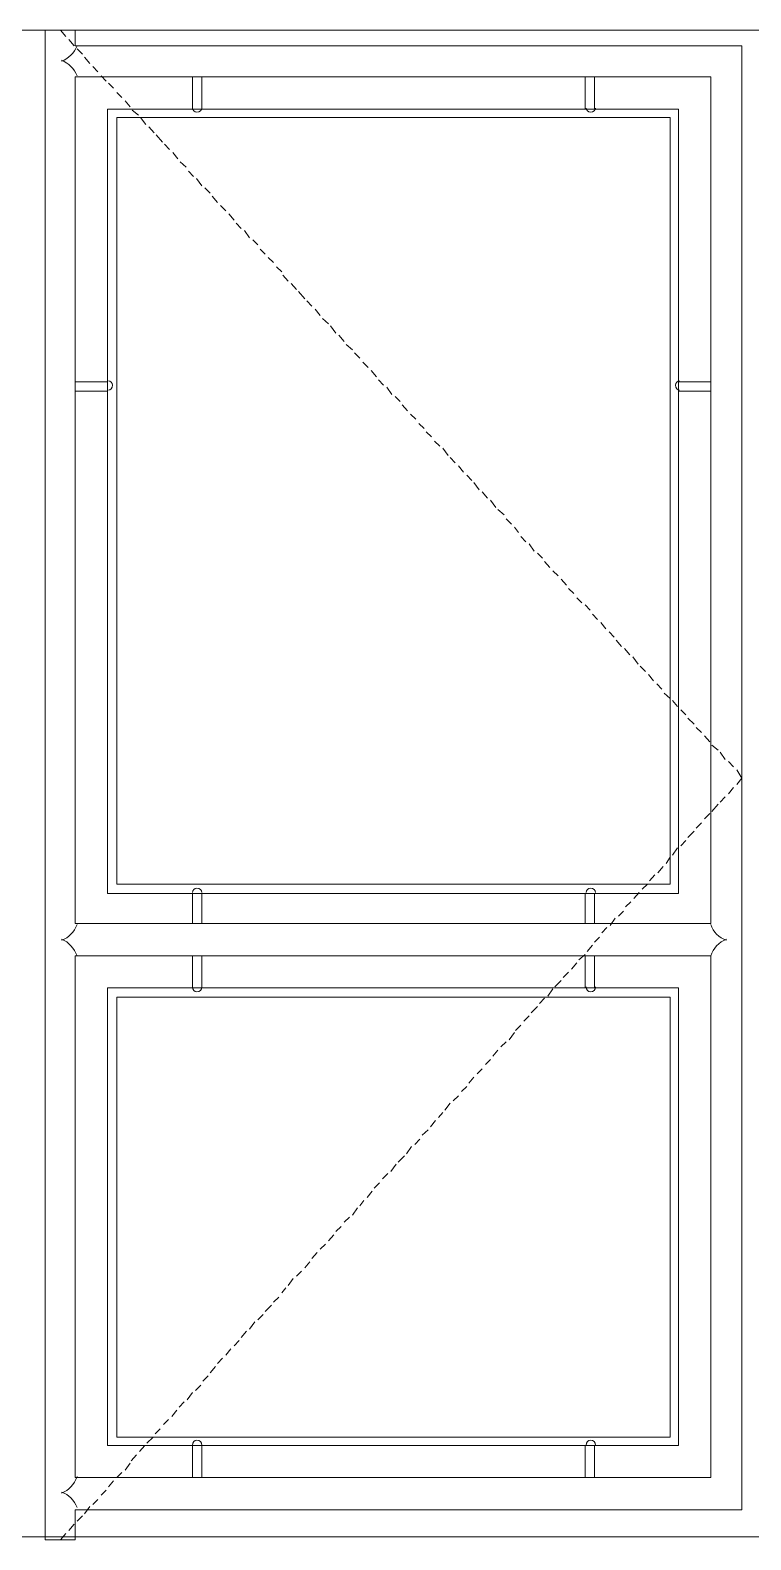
# Model space of a CAD drawing. Header units: millimetres. Extents: x 2928 to 3112, y 1220 to 1280.
# Drawn here: x 3074.473 to 3075.62, y 1234.45 to 1236.856 of the extents above; entities that cross this region are included whole.
import ezdxf

# ---------------------------------------------------------------- set-up
doc = ezdxf.new("R2010")
doc.units = ezdxf.units.MM

msp = doc.modelspace()

# ---------------------------------------------------------------- linework, layer by layer
at = {"color": 7, "linetype": 'Continuous', "lineweight": 5, "true_color": 0x000007}
for points in [[(3074.4202, 1234.9062), (3074.4202, 1236.85625), (3076.81186, 1236.85625), (3076.81186, 1234.8053)], [(3074.49628, 1236.85625), (3074.49628, 1234.44969), (3074.54425, 1234.44969), (3074.54425, 1234.49766)], [(3074.52109, 1236.85625), (3074.52936, 1236.84632), (3074.52936, 1236.84632)], [(3074.54425, 1236.83144), (3074.54425, 1236.85625), (3074.54425, 1236.85625)], [(3074.53432, 1236.84136), (3074.54259, 1236.83144), (3074.54259, 1236.83144)], [(3074.54425, 1236.83144), (3075.60611, 1236.83144), (3075.60611, 1236.83144)], [(3074.54755, 1236.82648), (3074.55582, 1236.81821), (3074.55582, 1236.81821)], [(3075.60611, 1234.49766), (3075.60611, 1236.83144), (3075.60611, 1236.83144)], [(3074.55913, 1236.81324), (3074.5674, 1236.80332), (3074.5674, 1236.80332)], [(3074.54425, 1235.43216), (3074.54425, 1236.78182), (3074.54425, 1236.78182)], [(3074.54425, 1236.78182), (3075.55649, 1236.78182), (3075.55649, 1236.78182)], [(3074.57236, 1236.79836), (3074.58063, 1236.79009), (3074.58063, 1236.79009)], [(3074.5856, 1236.78347), (3074.59387, 1236.7752), (3074.59387, 1236.7752)], [(3074.73115, 1236.78182), (3074.73115, 1236.73054), (3074.73115, 1236.73054)], [(3074.74603, 1236.73054), (3074.74603, 1236.78182), (3074.73115, 1236.78182)], [(3075.35635, 1236.73054), (3075.35635, 1236.78182), (3075.37124, 1236.78182)], [(3075.37124, 1236.78182), (3075.37124, 1236.73054), (3075.37124, 1236.73054)], [(3075.55649, 1235.43216), (3075.55649, 1236.78182), (3075.55649, 1236.78182)], [(3074.59717, 1236.77189), (3074.60544, 1236.76362), (3074.60544, 1236.76362)], [(3074.61041, 1236.75701), (3074.61868, 1236.74874), (3074.61868, 1236.74874)], [(3074.62364, 1236.74378), (3074.63191, 1236.73385), (3074.63191, 1236.73385)], [(3074.63521, 1236.72889), (3074.64514, 1236.72062), (3074.64514, 1236.72062)], [(3074.64845, 1236.71731), (3074.65672, 1236.70573), (3074.65672, 1236.70573)], [(3074.66168, 1236.70243), (3074.66995, 1236.6925), (3074.66995, 1236.6925)], [(3074.67326, 1236.68919), (3074.68318, 1236.67762), (3074.68318, 1236.67762)], [(3074.68649, 1236.67431), (3074.69476, 1236.66604), (3074.69476, 1236.66604)], [(3074.69972, 1236.66108), (3074.70799, 1236.65115), (3074.70799, 1236.65115)], [(3074.7113, 1236.64619), (3074.72122, 1236.63792), (3074.72122, 1236.63792)], [(3074.72453, 1236.63131), (3074.7328, 1236.62304), (3074.7328, 1236.62304)], [(3074.73776, 1236.61973), (3074.74603, 1236.60815), (3074.74603, 1236.60815)], [(3074.75099, 1236.60484), (3074.75926, 1236.59657), (3074.75926, 1236.59657)], [(3074.76257, 1236.59161), (3074.77084, 1236.58169), (3074.77084, 1236.58169)], [(3074.7758, 1236.57672), (3074.78407, 1236.56845), (3074.78407, 1236.56845)], [(3074.78904, 1236.56349), (3074.79731, 1236.55357), (3074.79731, 1236.55357)], [(3074.80061, 1236.54861), (3074.80888, 1236.54034), (3074.80888, 1236.54034)], [(3074.81385, 1236.53703), (3074.82212, 1236.52545), (3074.82212, 1236.52545)], [(3074.82708, 1236.52214), (3074.83535, 1236.51387), (3074.83535, 1236.51387)], [(3074.83866, 1236.50726), (3074.84693, 1236.49899), (3074.84693, 1236.49899)], [(3074.85189, 1236.49402), (3074.86016, 1236.48575), (3074.86016, 1236.48575)], [(3074.86512, 1236.47914), (3074.87339, 1236.47087), (3074.87339, 1236.47087)], [(3074.87504, 1236.46591), (3074.88331, 1236.45598), (3074.88331, 1236.45598)], [(3074.88828, 1236.45267), (3074.89655, 1236.44275), (3074.89655, 1236.44275)], [(3074.89985, 1236.43944), (3074.90978, 1236.42786), (3074.90978, 1236.42786)], [(3074.91309, 1236.42456), (3074.92135, 1236.41629), (3074.92135, 1236.41629)], [(3074.92632, 1236.41132), (3074.93459, 1236.4014), (3074.93459, 1236.4014)], [(3074.93789, 1236.39644), (3074.94782, 1236.38817), (3074.94782, 1236.38817)], [(3074.95113, 1236.38486), (3074.9594, 1236.37328), (3074.9594, 1236.37328)], [(3074.96436, 1236.36997), (3074.97263, 1236.36005), (3074.97263, 1236.36005)], [(3074.97594, 1236.35509), (3074.98586, 1236.34682), (3074.98586, 1236.34682)], [(3074.98917, 1236.34186), (3074.99744, 1236.33359), (3074.99744, 1236.33359)], [(3075.0024, 1236.32697), (3075.01067, 1236.3187), (3075.01067, 1236.3187)], [(3074.54425, 1236.29555), (3074.59552, 1236.29555), (3074.59552, 1236.29555)], [(3074.59552, 1236.28066), (3074.54425, 1236.28066), (3074.54425, 1236.29555)], [(3075.01563, 1236.31374), (3075.0239, 1236.30382), (3075.0239, 1236.30382)], [(3075.02721, 1236.29885), (3075.03548, 1236.29058), (3075.03548, 1236.29058)], [(3075.55649, 1236.29555), (3075.50521, 1236.29555), (3075.50521, 1236.29555)], [(3075.50521, 1236.28066), (3075.55649, 1236.28066), (3075.55649, 1236.29555)], [(3075.04044, 1236.28728), (3075.04871, 1236.2757), (3075.04871, 1236.2757)], [(3075.05367, 1236.27239), (3075.06194, 1236.26412), (3075.06194, 1236.26412)], [(3075.06525, 1236.25916), (3075.07352, 1236.24923), (3075.07352, 1236.24923)], [(3075.07848, 1236.24427), (3075.08675, 1236.236), (3075.08675, 1236.236)], [(3075.09172, 1236.22939), (3075.09999, 1236.22112), (3075.09999, 1236.22112)], [(3075.10329, 1236.21615), (3075.11156, 1236.20788), (3075.11156, 1236.20788)], [(3075.11653, 1236.20127), (3075.1248, 1236.193), (3075.1248, 1236.193)], [(3075.12976, 1236.18969), (3075.13803, 1236.17811), (3075.13803, 1236.17811)], [(3075.14134, 1236.1748), (3075.14961, 1236.16653), (3075.14961, 1236.16653)], [(3075.15457, 1236.16157), (3075.16284, 1236.15165), (3075.16284, 1236.15165)], [(3075.1678, 1236.14669), (3075.17607, 1236.13842), (3075.17607, 1236.13842)], [(3075.17938, 1236.13511), (3075.18765, 1236.12353), (3075.18765, 1236.12353)], [(3075.19261, 1236.12022), (3075.20088, 1236.1103), (3075.20088, 1236.1103)], [(3075.20584, 1236.10699), (3075.21411, 1236.09541), (3075.21411, 1236.09541)], [(3075.21742, 1236.0921), (3075.22734, 1236.08383), (3075.22734, 1236.08383)], [(3075.23065, 1236.07722), (3075.23892, 1236.06895), (3075.23892, 1236.06895)], [(3075.24388, 1236.06399), (3075.2505, 1236.05572), (3075.2505, 1236.05572)], [(3075.25381, 1236.0491), (3075.26208, 1236.04083), (3075.26208, 1236.04083)], [(3075.26704, 1236.03752), (3075.27531, 1236.02595), (3075.27531, 1236.02595)], [(3075.28027, 1236.02264), (3075.28854, 1236.01437), (3075.28854, 1236.01437)], [(3075.29185, 1236.00941), (3075.30012, 1235.99948), (3075.30012, 1235.99948)], [(3075.30508, 1235.99452), (3075.31335, 1235.98625), (3075.31335, 1235.98625)], [(3075.31831, 1235.98129), (3075.32658, 1235.97136), (3075.32658, 1235.97136)], [(3075.32989, 1235.9664), (3075.33816, 1235.95813), (3075.33816, 1235.95813)], [(3075.34312, 1235.95152), (3075.35139, 1235.94325), (3075.35139, 1235.94325)], [(3075.35635, 1235.93994), (3075.36462, 1235.93167), (3075.36462, 1235.93167)], [(3075.36793, 1235.92505), (3075.3762, 1235.91678), (3075.3762, 1235.91678)], [(3075.38116, 1235.91182), (3075.38943, 1235.9019), (3075.38943, 1235.9019)], [(3075.3944, 1235.89693), (3075.40267, 1235.88866), (3075.40267, 1235.88866)], [(3075.40597, 1235.8837), (3075.41424, 1235.87378), (3075.41424, 1235.87378)], [(3075.41921, 1235.87047), (3075.42748, 1235.86055), (3075.42748, 1235.86055)], [(3075.43244, 1235.85724), (3075.44071, 1235.84566), (3075.44071, 1235.84566)], [(3075.44402, 1235.84235), (3075.45229, 1235.83408), (3075.45229, 1235.83408)], [(3075.45725, 1235.82912), (3075.46552, 1235.8192), (3075.46552, 1235.8192)], [(3075.47048, 1235.81423), (3075.47875, 1235.80596), (3075.47875, 1235.80596)], [(3075.48206, 1235.79935), (3075.49198, 1235.79108), (3075.49198, 1235.79108)], [(3075.49529, 1235.78777), (3075.50356, 1235.77785), (3075.50356, 1235.77785)], [(3075.50852, 1235.77289), (3075.51679, 1235.76462), (3075.51679, 1235.76462)], [(3075.5201, 1235.75965), (3075.53002, 1235.74973), (3075.53002, 1235.74973)], [(3075.53333, 1235.74477), (3075.5416, 1235.7365), (3075.5416, 1235.7365)], [(3075.54656, 1235.73154), (3075.55483, 1235.72161), (3075.55483, 1235.72161)], [(3075.55814, 1235.71665), (3075.56806, 1235.70838), (3075.56806, 1235.70838)], [(3075.57137, 1235.70507), (3075.57964, 1235.69349), (3075.57964, 1235.69349)], [(3075.5846, 1235.69019), (3075.59287, 1235.68192), (3075.59287, 1235.68192)], [(3075.59784, 1235.67695), (3075.60611, 1235.66372), (3075.59784, 1235.6538)], [(3075.59287, 1235.64884), (3075.5846, 1235.63891), (3075.5846, 1235.63891)], [(3075.56806, 1235.62237), (3075.55814, 1235.61079), (3075.55814, 1235.61079)], [(3075.57964, 1235.63395), (3075.57137, 1235.62568), (3075.57137, 1235.62568)], [(3075.55483, 1235.60749), (3075.54656, 1235.59922), (3075.54656, 1235.59922)], [(3075.53002, 1235.57937), (3075.5201, 1235.56944), (3075.5201, 1235.56944)], [(3075.5416, 1235.5926), (3075.53333, 1235.58433), (3075.53333, 1235.58433)], [(3075.50356, 1235.5529), (3075.49529, 1235.54133), (3075.49529, 1235.54133)], [(3075.51679, 1235.56448), (3075.50852, 1235.55621), (3075.50852, 1235.55621)], [(3075.49198, 1235.53802), (3075.48536, 1235.52809), (3075.48536, 1235.52809)], [(3075.46717, 1235.5099), (3075.4589, 1235.49998), (3075.4589, 1235.49998)], [(3075.4804, 1235.52313), (3075.47213, 1235.51321), (3075.47213, 1235.51321)], [(3074.73115, 1235.43216), (3074.73115, 1235.48013), (3074.73115, 1235.48013)], [(3074.74603, 1235.48013), (3074.74603, 1235.43216), (3074.73115, 1235.43216)], [(3075.35635, 1235.48013), (3075.35635, 1235.43216), (3075.37124, 1235.43216)], [(3075.37124, 1235.43216), (3075.37124, 1235.48013), (3075.37124, 1235.48013)], [(3075.44236, 1235.48178), (3075.43409, 1235.47186), (3075.43409, 1235.47186)], [(3075.45559, 1235.49502), (3075.44732, 1235.48675), (3075.44732, 1235.48675)], [(3075.42913, 1235.4669), (3075.42086, 1235.45863), (3075.42086, 1235.45863)], [(3074.54425, 1235.43216), (3075.55649, 1235.43216), (3075.55649, 1235.43216)], [(3075.40432, 1235.44043), (3075.39605, 1235.42886), (3075.39605, 1235.42886)], [(3075.41755, 1235.45201), (3075.40928, 1235.44374), (3075.40928, 1235.44374)], [(3075.37951, 1235.41066), (3075.37124, 1235.40239), (3075.37124, 1235.40239)], [(3075.39109, 1235.42555), (3075.38282, 1235.41728), (3075.38282, 1235.41728)], [(3074.54425, 1235.38089), (3074.54425, 1234.54893), (3075.55649, 1234.54893)], [(3074.54425, 1235.38089), (3075.55649, 1235.38089), (3075.55649, 1235.38089)], [(3074.73115, 1235.38089), (3074.73115, 1235.32962), (3074.73115, 1235.32962)], [(3074.74603, 1235.32962), (3074.74603, 1235.38089), (3074.73115, 1235.38089)], [(3075.35635, 1235.38254), (3075.34643, 1235.37427), (3075.34643, 1235.37427)], [(3075.35635, 1235.32962), (3075.35635, 1235.38089), (3075.37124, 1235.38089)], [(3075.36793, 1235.39743), (3075.35966, 1235.38751), (3075.35966, 1235.38751)], [(3075.37124, 1235.38089), (3075.37124, 1235.32962), (3075.37124, 1235.32962)], [(3075.55649, 1234.54893), (3075.55649, 1235.38089), (3075.55649, 1235.38089)], [(3075.34312, 1235.36931), (3075.33485, 1235.35939), (3075.33485, 1235.35939)], [(3075.31831, 1235.34119), (3075.30839, 1235.33127), (3075.30839, 1235.33127)], [(3075.32989, 1235.35443), (3075.32162, 1235.34616), (3075.32162, 1235.34616)], [(3075.29185, 1235.31308), (3075.28358, 1235.30481), (3075.28358, 1235.30481)], [(3075.30508, 1235.32796), (3075.29681, 1235.31638), (3075.29681, 1235.31638)], [(3075.26704, 1235.28496), (3075.25877, 1235.27669), (3075.25877, 1235.27669)], [(3075.28027, 1235.29984), (3075.27035, 1235.28992), (3075.27035, 1235.28992)], [(3075.25381, 1235.27007), (3075.24554, 1235.2618), (3075.24554, 1235.2618)], [(3075.23065, 1235.24361), (3075.22238, 1235.23534), (3075.22238, 1235.23534)], [(3075.24388, 1235.25849), (3075.23561, 1235.24692), (3075.23561, 1235.24692)], [(3075.20584, 1235.21549), (3075.19757, 1235.20722), (3075.19757, 1235.20722)], [(3075.21742, 1235.23038), (3075.20915, 1235.22045), (3075.20915, 1235.22045)], [(3075.19261, 1235.20061), (3075.18434, 1235.19234), (3075.18434, 1235.19234)], [(3075.1678, 1235.17249), (3075.15953, 1235.16422), (3075.15953, 1235.16422)], [(3075.17938, 1235.18737), (3075.17111, 1235.17745), (3075.17111, 1235.17745)], [(3075.14134, 1235.14602), (3075.13307, 1235.13445), (3075.13307, 1235.13445)], [(3075.15457, 1235.1576), (3075.1463, 1235.14933), (3075.1463, 1235.14933)], [(3075.11818, 1235.11791), (3075.10991, 1235.10798), (3075.10991, 1235.10798)], [(3075.12976, 1235.13114), (3075.12314, 1235.12287), (3075.12314, 1235.12287)], [(3075.1066, 1235.10302), (3075.09668, 1235.09475), (3075.09668, 1235.09475)], [(3075.08014, 1235.07656), (3075.07187, 1235.06498), (3075.07187, 1235.06498)], [(3075.09337, 1235.08813), (3075.0851, 1235.07986), (3075.0851, 1235.07986)], [(3075.05533, 1235.04844), (3075.04706, 1235.03686), (3075.04706, 1235.03686)], [(3075.06856, 1235.06167), (3075.05864, 1235.05175), (3075.05864, 1235.05175)], [(3075.0421, 1235.03355), (3075.03383, 1235.02528), (3075.03383, 1235.02528)], [(3075.01729, 1235.00543), (3075.00902, 1234.99551), (3075.00902, 1234.99551)], [(3075.02886, 1235.01867), (3075.02059, 1235.0104), (3075.02059, 1235.0104)], [(3074.99413, 1234.97897), (3074.98586, 1234.96739), (3074.98586, 1234.96739)], [(3075.00405, 1234.99055), (3074.99744, 1234.98228), (3074.99744, 1234.98228)], [(3074.96767, 1234.9492), (3074.9594, 1234.94093), (3074.9594, 1234.94093)], [(3074.9809, 1234.96408), (3074.97263, 1234.95581), (3074.97263, 1234.95581)], [(3074.95609, 1234.93597), (3074.94782, 1234.92604), (3074.94782, 1234.92604)], [(3074.92962, 1234.90785), (3074.92135, 1234.89793), (3074.92135, 1234.89793)], [(3074.94286, 1234.92108), (3074.93459, 1234.91281), (3074.93459, 1234.91281)], [(3074.90482, 1234.87808), (3074.89655, 1234.86981), (3074.89655, 1234.86981)], [(3074.91805, 1234.89296), (3074.90978, 1234.88304), (3074.90978, 1234.88304)], [(3074.88001, 1234.85161), (3074.87339, 1234.84334), (3074.87339, 1234.84334)], [(3074.89158, 1234.8665), (3074.88331, 1234.85492), (3074.88331, 1234.85492)], [(3074.86843, 1234.83673), (3074.86016, 1234.82846), (3074.86016, 1234.82846)], [(3074.84362, 1234.80861), (3074.83535, 1234.80034), (3074.83535, 1234.80034)], [(3074.85685, 1234.8235), (3074.84693, 1234.81357), (3074.84693, 1234.81357)], [(3074.81715, 1234.78215), (3074.80888, 1234.77222), (3074.80888, 1234.77222)], [(3074.83039, 1234.79703), (3074.82212, 1234.78545), (3074.82212, 1234.78545)], [(3074.80558, 1234.76726), (3074.79731, 1234.75899), (3074.79731, 1234.75899)], [(3074.77911, 1234.73914), (3074.77084, 1234.73087), (3074.77084, 1234.73087)], [(3074.79234, 1234.75403), (3074.78407, 1234.7441), (3074.78407, 1234.7441)], [(3074.75596, 1234.71102), (3074.74769, 1234.70275), (3074.74769, 1234.70275)], [(3074.76753, 1234.72591), (3074.75926, 1234.71599), (3074.75926, 1234.71599)], [(3074.73115, 1234.68456), (3074.72288, 1234.67298), (3074.72288, 1234.67298)], [(3074.74438, 1234.69614), (3074.73611, 1234.68787), (3074.73611, 1234.68787)], [(3074.71791, 1234.66967), (3074.70964, 1234.6614), (3074.70964, 1234.6614)], [(3074.6931, 1234.64156), (3074.68483, 1234.63329), (3074.68483, 1234.63329)], [(3074.70634, 1234.65644), (3074.69807, 1234.64652), (3074.69807, 1234.64652)], [(3074.66829, 1234.61344), (3074.65837, 1234.60352), (3074.65837, 1234.60352)], [(3074.67987, 1234.62667), (3074.6716, 1234.6184), (3074.6716, 1234.6184)], [(3074.65506, 1234.60021), (3074.64679, 1234.59028), (3074.64679, 1234.59028)], [(3074.73115, 1234.54893), (3074.73115, 1234.60021), (3074.73115, 1234.60021)], [(3074.74603, 1234.60021), (3074.74603, 1234.54893), (3074.73115, 1234.54893)], [(3075.35635, 1234.60021), (3075.35635, 1234.54893), (3075.37124, 1234.54893)], [(3075.37124, 1234.54893), (3075.37124, 1234.60021), (3075.37124, 1234.60021)], [(3074.63191, 1234.57209), (3074.62364, 1234.56051), (3074.62364, 1234.56051)], [(3074.64183, 1234.58532), (3074.63356, 1234.5754), (3074.63356, 1234.5754)], [(3074.54425, 1234.54893), (3075.55649, 1234.54893), (3075.55649, 1234.54893)], [(3074.59552, 1234.54893), (3075.50521, 1234.54893), (3075.50521, 1234.54893)], [(3074.60544, 1234.54397), (3074.59717, 1234.53405), (3074.59717, 1234.53405)], [(3074.61868, 1234.5572), (3074.61041, 1234.54893), (3074.61041, 1234.54893)], [(3074.58063, 1234.5142), (3074.57236, 1234.50593), (3074.57236, 1234.50593)], [(3074.59387, 1234.52909), (3074.5856, 1234.52082), (3074.5856, 1234.52082)], [(3074.54425, 1234.49766), (3075.60611, 1234.49766), (3075.60611, 1234.49766)], [(3074.5674, 1234.50262), (3074.55913, 1234.49104), (3074.55913, 1234.49104)], [(3074.54259, 1234.4745), (3074.53432, 1234.46458), (3074.53432, 1234.46458)], [(3074.55582, 1234.48774), (3074.54755, 1234.47947), (3074.54755, 1234.47947)], [(3074.52936, 1234.45962), (3074.52109, 1234.44969), (3074.52109, 1234.44969)]]:
    msp.add_lwpolyline(points, dxfattribs=at)
for points in [[(3074.59552, 1236.73054), (3075.50521, 1236.73054), (3075.50521, 1235.48013), (3074.59552, 1235.48013)], [(3075.49198, 1235.49502), (3074.61041, 1235.49502), (3074.61041, 1236.71731), (3075.49198, 1236.71731)], [(3074.59552, 1234.60021), (3075.50521, 1234.60021), (3075.50521, 1235.32962), (3074.59552, 1235.32962)], [(3074.61041, 1234.61344), (3075.49198, 1234.61344), (3075.49198, 1235.31473), (3074.61041, 1235.31473)]]:
    msp.add_lwpolyline(points, close=True, dxfattribs=at)
at = {"color": 252, "linetype": 'Continuous', "lineweight": 13, "true_color": 0x989898}
msp.add_lwpolyline([(3077.85553, 1234.45466), (3057.29315, 1234.45466), (3057.29315, 1234.45466)], dxfattribs=at)
at = {"color": 252, "linetype": 'Continuous', "lineweight": 5, "true_color": 0x989898}
msp.add_lwpolyline([(3057.2948, 1234.45466), (3097.80098, 1234.45466), (3097.80098, 1234.45466)], dxfattribs=at)
at = {"color": 7, "linetype": 'Continuous', "lineweight": 5, "true_color": 0x000007}
for points in [[(3074.52274, 1236.80663), (3074.53432, 1236.81159), (3074.54259, 1236.81986), (3074.54755, 1236.83144)], [(3074.54755, 1236.78347), (3074.54259, 1236.79505), (3074.53432, 1236.80332), (3074.52274, 1236.80828)], [(3074.52274, 1235.4057), (3074.53432, 1235.40901), (3074.54259, 1235.41893), (3074.54755, 1235.43051)], [(3075.55649, 1235.43051), (3075.55979, 1235.41893), (3075.56972, 1235.40901), (3075.5813, 1235.4057)], [(3074.54755, 1235.38089), (3074.54259, 1235.39247), (3074.53432, 1235.40239), (3074.52274, 1235.40735)], [(3075.5813, 1235.40735), (3075.56972, 1235.40239), (3075.55979, 1235.39247), (3075.55649, 1235.38089)], [(3074.52274, 1234.52412), (3074.53432, 1234.52909), (3074.54259, 1234.53736), (3074.54755, 1234.55059)], [(3074.54755, 1234.50097), (3074.54259, 1234.51255), (3074.53432, 1234.52247), (3074.52274, 1234.52578)]]:
    msp.add_open_spline(points, degree=3, dxfattribs=at)
for points in [[(3074.73115, 1236.7322), (3074.73115, 1236.72889), (3074.73445, 1236.72558), (3074.73776, 1236.72558), (3074.73776, 1236.72558), (3074.74272, 1236.72558), (3074.74603, 1236.72889), (3074.74603, 1236.7322)], [(3075.35801, 1236.7322), (3075.35801, 1236.72889), (3075.36132, 1236.72558), (3075.36462, 1236.72558), (3075.36462, 1236.72558), (3075.36959, 1236.72558), (3075.37289, 1236.72889), (3075.37289, 1236.7322)], [(3074.59717, 1236.28231), (3074.60048, 1236.28231), (3074.60379, 1236.28562), (3074.60379, 1236.29058), (3074.60379, 1236.29058), (3074.60379, 1236.29389), (3074.60048, 1236.2972), (3074.59717, 1236.2972)], [(3075.50687, 1236.2972), (3075.50356, 1236.2972), (3075.50025, 1236.29389), (3075.50025, 1236.29058), (3075.50025, 1236.29058), (3075.50025, 1236.28562), (3075.50356, 1236.28231), (3075.50687, 1236.28231)], [(3074.74603, 1235.48178), (3074.74603, 1235.48509), (3074.74272, 1235.4884), (3074.73776, 1235.4884), (3074.73776, 1235.4884), (3074.73445, 1235.4884), (3074.73115, 1235.48509), (3074.73115, 1235.48178)], [(3075.37289, 1235.48178), (3075.37289, 1235.48509), (3075.36959, 1235.4884), (3075.36462, 1235.4884), (3075.36462, 1235.4884), (3075.36132, 1235.4884), (3075.35801, 1235.48509), (3075.35801, 1235.48178)], [(3074.73115, 1235.33127), (3074.73115, 1235.32631), (3074.73445, 1235.323), (3074.73776, 1235.323), (3074.73776, 1235.323), (3074.74272, 1235.323), (3074.74603, 1235.32631), (3074.74603, 1235.33127)], [(3075.35801, 1235.33127), (3075.35801, 1235.32631), (3075.36132, 1235.323), (3075.36462, 1235.323), (3075.36462, 1235.323), (3075.36959, 1235.323), (3075.37289, 1235.32631), (3075.37289, 1235.33127)], [(3074.74603, 1234.60021), (3074.74603, 1234.60517), (3074.74272, 1234.60848), (3074.73776, 1234.60848), (3074.73776, 1234.60848), (3074.73445, 1234.60848), (3074.73115, 1234.60517), (3074.73115, 1234.60021)], [(3075.37289, 1234.60021), (3075.37289, 1234.60517), (3075.36959, 1234.60848), (3075.36462, 1234.60848), (3075.36462, 1234.60848), (3075.36132, 1234.60848), (3075.35801, 1234.60517), (3075.35801, 1234.60021)]]:
    msp.add_open_spline(points, degree=3, knots=[0, 0, 0, 0, 0.125, 0.125, 0.125, 0.125001, 1, 1, 1, 1], dxfattribs=at)

doc.saveas('drawing.dxf')
